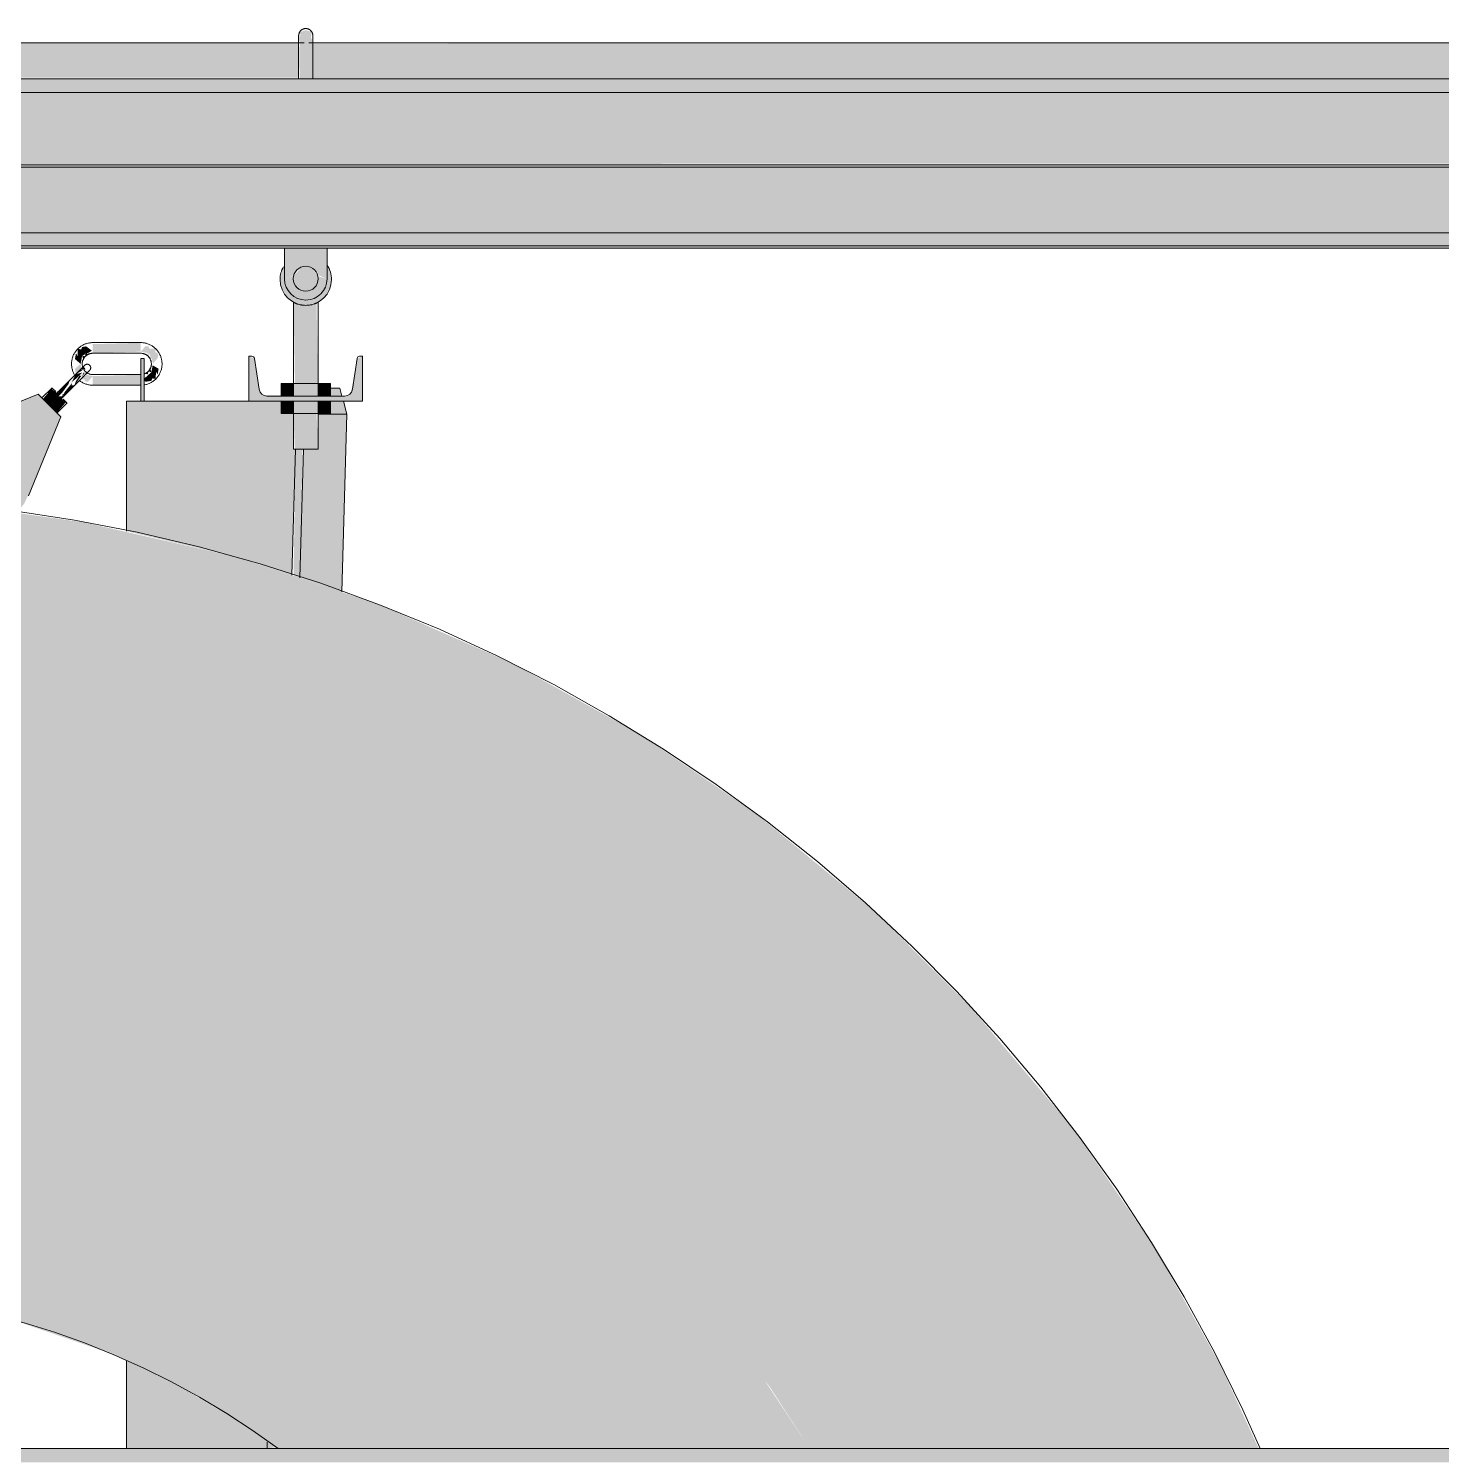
# Model space of a CAD drawing. Header units: inches. Extents: x 20478 to 36715, y -248 to 750.
# Drawn here: x 27755.6 to 27805.3, y 244.2 to 294.5 of the extents above; entities that cross this region are included whole.
import ezdxf

# ---------------------------------------------------------------- set-up
doc = ezdxf.new("R2010")
doc.units = ezdxf.units.IN
doc.header["$MEASUREMENT"] = 0
for name, color, linetype, lineweight in [('M-HVAC-DUCT', 70, 'Continuous', 9), ('Q-SPCQ', 91, 'Continuous', 9), ('S-BEAM', 12, 'Continuous', 9)]:
    doc.layers.add(name, color=color, linetype=linetype, lineweight=lineweight)

# ---------------------------------------------------------------- blocks, each defined once
blk = doc.blocks.new('Girt_Z - 10_D-1018975-Elevation - South')
at = {"layer": 'S-BEAM'}
blk.add_hatch(color=256, dxfattribs=at).paths.add_polyline_path([(26278.267, 244), (26278.267, 244.482), (22795.012, 244.482), (22795.012, 244), (26277.492, 244)], flags=0)
blk.add_line((22795.012, 244.482), (26278.267, 244.482), dxfattribs=at)
blk = doc.blocks.new('Girt_Z - 10_D-1029088-Elevation - South')
at = {"layer": 'S-BEAM'}
for points in [[(26278.267, 292.25), (26278.267, 292.732), (22795.012, 292.732), (22795.012, 292.25), (26277.492, 292.25)], [(26278.267, 289.883), (26278.267, 292.25), (22795.012, 292.25), (22795.012, 289.883), (26277.492, 289.883)], [(24687.809, 289.695), (26278.267, 289.75), (26278.267, 289.883), (22795.012, 289.883), (22795.012, 289.695), (24679.169, 289.695)], [(25698.64, 289.62), (26278.267, 289.673), (26278.267, 289.695), (22795.012, 289.673), (22795.012, 289.62), (25690.001, 289.62)]]:
    blk.add_hatch(color=256, dxfattribs=at).paths.add_polyline_path(points, flags=0)
h = blk.add_hatch(color=256, dxfattribs=at)
h.paths.add_polyline_path([(26278.267, 287.301), (26278.267, 289.62), (26271.5, 289.617), (26271.5, 287.301), (26277.492, 287.301)], flags=0)
h.paths.add_polyline_path([(25534.488, 287.301), (26271.39, 287.301), (26271.39, 289.617), (26271.39, 289.62), (22795.012, 289.62), (22795.012, 287.301), (25465.371, 287.301)], flags=0)
h = blk.add_hatch(color=256, dxfattribs=at)
h.paths.add_polyline_path([(26278.267, 286.852), (26278.267, 287.301), (26271.56, 287.25), (26272.035, 286.852), (26277.492, 286.852)], flags=0)
h.paths.add_polyline_path([(25465.371, 286.852), (26271.865, 286.852), (26271.39, 287.301), (22795.012, 287.301), (22795.012, 286.852), (25396.255, 286.852)], flags=0)
h = blk.add_hatch(color=256, dxfattribs=at)
h.paths.add_polyline_path([(26271.965, 286.768), (26271.865, 286.852), (22795.012, 286.852), (22795.012, 286.768), (26271.5, 286.768)], flags=0)
h.paths.add_polyline_path([(26278.267, 286.768), (26278.267, 286.852), (26272.035, 286.852), (26272.035, 286.768), (26277.492, 286.768)], flags=0)
for p, q in [((22795.012, 292.732), (26278.267, 292.732)), ((22795.012, 292.25), (26278.267, 292.25)), ((22795.012, 289.695), (26278.267, 289.695)), ((22795.012, 289.62), (26278.267, 289.62)), ((22795.012, 287.301), (26271.39, 287.301)), ((22795.012, 286.852), (26271.865, 286.852)), ((22795.012, 286.768), (26278.267, 286.768))]:
    blk.add_line(p, q, dxfattribs=at)
blk = doc.blocks.new('Basketball_Backstop-Performance_Sports_Systems-3103-Ceiling_Hung - 27_-0_ to 27_-11 7_8_-V35-Elevation - South')
at = {"layer": 'Q-SPCQ'}
for points in [[(25822.015, 292.732), (25822.015, 292.733), (25822.015, 294.444), (25821.81, 294.377), (25821.828, 294.226), (25821.775, 294.225), (25821.775, 294.188), (25821.806, 293.882), (25821.799, 292.732), (25821.839, 292.732)], [(25822.232, 292.732), (25822.253, 292.733), (25822.238, 293.643), (25822.238, 294.098), (25822.201, 294.173), (25822.221, 294.377), (25822.015, 294.444), (25822.016, 292.732), (25822.219, 292.732)], [(25822.015, 284.75), (25822.39, 284.839), (25822.615, 284.984), (25822.665, 285.027), (25822.834, 285.285), (25822.891, 285.422), (25822.921, 285.656), (25822.834, 286.028), (25822.765, 286.072), (25822.707, 285.415), (25822.546, 285.157), (25822.201, 284.962), (25821.821, 284.963), (25821.485, 285.157), (25821.291, 285.493), (25821.265, 286.089), (25821.23, 286.109), (25821.113, 285.687), (25821.114, 285.615), (25821.14, 285.422), (25821.366, 285.027), (25821.416, 284.984), (25821.64, 284.839), (25821.942, 284.76)], [(25822.128, 285.265), (25822.325, 285.378), (25822.438, 285.574), (25822.438, 285.801), (25822.234, 286.066), (25821.902, 286.11), (25821.593, 285.801), (25821.636, 285.469), (25821.796, 285.309)], [(25814.515, 283.069), (25816.203, 283.117), (25816.203, 283.431), (25814.515, 283.383), (25814.515, 283.088)], [(25816.328, 281.375), (25816.328, 282.875), (25816.203, 282.875), (25816.203, 281.375)], [(25823.914, 281.375), (25824.015, 281.375), (25824.015, 282.955), (25823.824, 282.879), (25823.609, 281.671), (25823.447, 281.563), (25823.381, 281.555), (25820.521, 281.586), (25820.39, 281.729), (25820.372, 281.793), (25820.207, 282.879), (25820.015, 282.955), (25820.015, 281.375)], [(25813.31, 281.544), (25813.366, 281.601), (25813.422, 281.657), (25813.659, 281.976), (25813.7, 282.106), (25813.222, 281.597)], [(25816.203, 281.944), (25816.203, 282.306), (25814.515, 282.258), (25814.515, 281.944), (25815.275, 281.944)], [(25821.582, 281.555), (25821.582, 281.992), (25821.149, 281.992), (25821.149, 281.555)], [(25822.448, 281.555), (25822.448, 281.992), (25821.582, 281.992), (25821.582, 281.555)], [(25822.448, 281.555), (25822.881, 281.555), (25822.881, 281.992), (25822.448, 281.992)], [(25812.99, 281.225), (25813.31, 281.544), (25813.241, 281.623), (25813.266, 281.656), (25813.061, 281.808), (25812.76, 281.455), (25812.921, 281.294)], [(25813.246, 280.969), (25813.573, 281.349), (25813.388, 281.476), (25813.361, 281.459), (25813.31, 281.544), (25812.99, 281.225), (25813.22, 280.995)], [(25821.149, 280.937), (25821.582, 280.937), (25821.582, 281.375), (25821.149, 281.375)], [(25822.448, 280.937), (25822.448, 281.375), (25821.582, 281.375), (25821.582, 280.937)], [(25822.448, 280.937), (25822.881, 280.937), (25822.881, 281.375), (25822.448, 281.375)], [(25823.288, 274.654), (25823.467, 280.918), (25822.451, 280.918), (25822.394, 279.687), (25821.938, 279.687), (25821.808, 275.15), (25823.126, 274.708)]]:
    blk.add_hatch(color=256, dxfattribs=at).paths.add_polyline_path(points, flags=0)
h = blk.add_hatch(color=256, dxfattribs=at)
h.paths.add_polyline_path([(25774.015, 292.732), (25821.776, 292.774), (25821.794, 293.627), (25821.775, 294), (25774.015, 294), (25774.015, 293.125)], flags=0)
h.paths.add_polyline_path([(25822.216, 293.994), (25822.262, 293.94), (25822.218, 293.97)], flags=0)
h.paths.add_polyline_path([(25823.914, 292.732), (25870.015, 292.732), (25870.015, 294), (25822.217, 293.97), (25822.264, 292.732)], flags=0)
h = blk.add_hatch(color=256, dxfattribs=at)
h.paths.add_polyline_path([(25822.015, 284.937), (25822.39, 285.038), (25822.665, 285.312), (25822.765, 285.687), (25822.438, 285.778), (25822.381, 285.476), (25822.227, 285.322), (25822.074, 285.272), (25821.752, 285.353), (25821.628, 285.531), (25821.579, 285.801), (25821.265, 285.687), (25821.369, 285.309), (25821.64, 285.038), (25821.821, 284.963)], flags=0)
h.paths.add_polyline_path([(25822.765, 285.687), (25822.765, 286.768), (25821.265, 286.768), (25821.265, 285.687), (25821.601, 285.822), (25821.636, 285.906), (25821.914, 286.109), (25822.325, 285.997), (25822.482, 285.801)], flags=0)
h = blk.add_hatch(color=256, dxfattribs=at)
h.paths.add_polyline_path([(25822.015, 279.687), (25822.015, 280.937), (25821.579, 280.937), (25821.636, 279.687), (25821.902, 279.687)], flags=0)
h.paths.add_polyline_path([(25821.885, 281.992), (25822.015, 281.992), (25822.015, 284.75), (25821.637, 284.833), (25821.585, 284.859), (25821.637, 281.992), (25821.827, 281.992)], flags=0)
h = blk.add_hatch(color=256, dxfattribs=at)
h.paths.add_polyline_path([(25822.438, 279.687), (25822.453, 279.687), (25822.394, 280.937), (25822.015, 280.937), (25822.015, 279.687), (25822.394, 279.687)], flags=0)
h.paths.add_polyline_path([(25822.394, 281.992), (25822.45, 281.992), (25822.393, 284.833), (25822.167, 284.763), (25822.015, 284.75), (25822.015, 281.992), (25822.355, 281.992)], flags=0)
h = blk.add_hatch(color=256, dxfattribs=at)
h.paths.add_polyline_path([(25814.25, 282.953), (25814.392, 283.019), (25814.258, 283.055), (25814.252, 282.978)], flags=0)
h.paths.add_polyline_path([(25814.14, 282.978), (25814.191, 282.811), (25814.25, 282.953)], flags=0)
h.paths.add_polyline_path([(25814.085, 282.687), (25814.14, 282.978), (25814.392, 283.094), (25814.482, 283.156), (25814.278, 283.306), (25814.138, 283.281), (25814.104, 283.197), (25813.985, 283.218), (25813.982, 282.959), (25813.922, 283.065), (25813.885, 282.859), (25814.001, 282.76)], flags=0)
h = blk.add_hatch(color=256, dxfattribs=at)
h.paths.add_polyline_path([(25816.468, 282.953), (25816.534, 282.811), (25816.57, 282.945), (25816.494, 282.951)], flags=0)
h.paths.add_polyline_path([(25816.494, 283.063), (25816.326, 283.011), (25816.468, 282.953)], flags=0)
h.paths.add_polyline_path([(25816.633, 282.687), (25816.821, 282.924), (25816.796, 283.065), (25816.712, 283.099), (25816.733, 283.218), (25816.494, 283.232), (25816.494, 283.297), (25816.374, 283.318), (25816.203, 283.117), (25816.494, 283.063), (25816.609, 282.811)], flags=0)
h = blk.add_hatch(color=256, dxfattribs=at)
h.paths.add_polyline_path([(25813.763, 282.043), (25813.951, 282.186), (25814.149, 282.384), (25813.92, 282.331), (25813.803, 282.106)], flags=0)
h.paths.add_polyline_path([(25814.076, 282.485), (25814.262, 282.496), (25814.205, 282.581)], flags=0)
h.paths.add_polyline_path([(25813.92, 282.331), (25814.149, 282.46), (25814.076, 282.485), (25813.973, 282.384)], flags=0)
h = blk.add_hatch(color=256, dxfattribs=at)
h.paths.add_polyline_path([(25814.25, 282.422), (25814.163, 282.485), (25814.205, 282.44), (25814.224, 282.424)], flags=0)
h.paths.add_polyline_path([(25814.224, 282.312), (25814.392, 282.364), (25814.239, 282.376), (25814.224, 282.313)], flags=0)
h.paths.add_polyline_path([(25814.142, 282.24), (25814.142, 282.416), (25814.142, 282.376), (25814.105, 282.258)], flags=0)
h.paths.add_polyline_path([(25814.344, 282.057), (25814.515, 282.258), (25814.223, 282.312), (25814.102, 282.154), (25814.224, 282.143), (25814.224, 282.078), (25814.314, 282.063)], flags=0)
h.paths.add_polyline_path([(25813.918, 282.329), (25814.076, 282.485), (25814.109, 282.564), (25814.085, 282.687), (25813.885, 282.516), (25813.908, 282.384)], flags=0)
h = blk.add_hatch(color=256, dxfattribs=at)
h.paths.add_polyline_path([(25816.468, 282.422), (25816.328, 282.356), (25816.46, 282.32), (25816.466, 282.397)], flags=0)
h.paths.add_polyline_path([(25816.578, 282.397), (25816.527, 282.564), (25816.468, 282.422)], flags=0)
h.paths.add_polyline_path([(25816.374, 282.057), (25816.58, 282.094), (25816.614, 282.178), (25816.733, 282.157), (25816.736, 282.416), (25816.796, 282.31), (25816.833, 282.516), (25816.623, 282.64), (25816.578, 282.397), (25816.328, 282.173), (25816.328, 282.112)], flags=0)
h = blk.add_hatch(color=256, dxfattribs=at)
h.paths.add_polyline_path([(25813.363, 281.457), (25813.495, 281.555), (25813.31, 281.544)], flags=0)
h.paths.add_polyline_path([(25813.495, 281.555), (25813.871, 281.935), (25813.768, 281.935), (25813.786, 282.02), (25813.508, 281.677), (25813.513, 281.657), (25813.422, 281.581)], flags=0)
h = blk.add_hatch(color=256, dxfattribs=at)
h.paths.add_polyline_path([(25813.871, 281.935), (25814.105, 282.258), (25814.05, 282.285), (25813.912, 282.065)], flags=0)
h.paths.add_polyline_path([(25814.142, 282.24), (25814.235, 282.384), (25814.188, 282.384), (25814.147, 282.258)], flags=0)
h = blk.add_hatch(color=256, dxfattribs=at)
h.paths.add_polyline_path([(25811.836, 277.439), (25812.094, 277.761), (25812.362, 278.312), (25813.388, 280.827), (25812.592, 281.623), (25809.405, 280.261), (25809.071, 279.945), (25808.823, 279.557), (25808.677, 279.121), (25808.649, 278.625), (25808.72, 278.208), (25808.958, 277.787), (25809.96, 277.7), (25811.575, 277.475)], flags=0)
h.paths.add_polyline_path([(25810.768, 278.312), (25810.26, 278.317), (25810.037, 278.797), (25810.301, 279.187), (25810.781, 279.164), (25810.998, 278.71), (25810.791, 278.353)], flags=0)
h = blk.add_hatch(color=256, dxfattribs=at)
h.paths.add_polyline_path([(25822.881, 280.918), (25823.467, 280.918), (25823.34, 281.375), (25822.881, 281.375), (25822.881, 280.937), (25822.453, 280.918)], flags=0)
h.paths.add_polyline_path([(25823.29, 281.555), (25823.212, 281.832), (25822.881, 281.832), (25822.881, 281.555)], flags=0)
h = blk.add_hatch(color=256, dxfattribs=at)
h.paths.add_polyline_path([(25819.015, 244.482), (25819.015, 245.809), (25817.989, 246.43), (25815.703, 247.558), (25815.703, 244.482), (25818.824, 244.482)], flags=0)
h.paths.add_polyline_path([(25819.015, 276.019), (25819.015, 281.375), (25815.703, 281.375), (25815.703, 276.798), (25818.987, 276.026)], flags=0)
h = blk.add_hatch(color=256, dxfattribs=at)
h.paths.add_polyline_path([(25819.015, 244.482), (25820.652, 244.482), (25820.636, 244.726), (25819.015, 245.809), (25819.015, 245.137)], flags=0)
h.paths.add_polyline_path([(25821.53, 275.243), (25821.636, 279.687), (25821.578, 279.687), (25821.578, 280.937), (25821.149, 280.937), (25821.149, 281.375), (25819.015, 281.375), (25819.015, 276.019), (25819.873, 275.798), (25821.358, 275.301)], flags=0)
h = blk.add_hatch(color=256, dxfattribs=at)
h.paths.add_polyline_path([(25820.652, 244.482), (25820.934, 244.527), (25820.658, 244.711)], flags=0)
h.paths.add_polyline_path([(25821.808, 275.15), (25821.902, 279.687), (25821.657, 279.687), (25821.585, 275.224), (25821.641, 275.206)], flags=0)
for p, q in [((25821.955, 294), (25774.015, 294)), ((25870.015, 294), (25822.126, 294)), ((25821.265, 286.768), (25821.265, 285.687)), ((25822.765, 285.687), (25822.765, 286.768)), ((25821.578, 284.862), (25821.578, 281.992)), ((25821.578, 284.862), (25821.578, 281.992)), ((25822.453, 281.992), (25822.453, 284.862)), ((25822.453, 281.992), (25822.453, 284.862)), ((25816.203, 283.437), (25814.515, 283.437)), ((25814.515, 283.062), (25816.203, 283.062)), ((25816.203, 281.375), (25816.203, 282.875)), ((25816.328, 282.875), (25816.203, 282.875)), ((25816.328, 282.875), (25816.328, 281.375)), ((25820.118, 282.955), (25820.015, 282.955)), ((25820.015, 282.955), (25820.015, 281.375)), ((25820.372, 281.793), (25820.207, 282.879)), ((25823.824, 282.879), (25823.658, 281.793)), ((25824.015, 282.955), (25823.913, 282.955)), ((25824.015, 281.375), (25824.015, 282.955)), ((25816.203, 282.312), (25814.515, 282.312)), ((25821.149, 281.992), (25821.582, 281.992)), ((25821.149, 281.555), (25821.149, 281.992)), ((25821.582, 281.992), (25822.448, 281.992)), ((25821.582, 281.992), (25821.582, 281.555)), ((25822.448, 281.992), (25822.881, 281.992)), ((25822.448, 281.992), (25822.448, 281.555)), ((25822.881, 281.992), (25822.881, 281.555)), ((25812.592, 281.623), (25809.807, 280.486)), ((25812.592, 281.623), (25813.388, 280.827)), ((25813.078, 281.844), (25812.725, 281.49)), ((25813.088, 281.835), (25813.211, 281.711)), ((25814.515, 281.937), (25816.203, 281.937)), ((25823.381, 281.555), (25820.649, 281.555)), ((25823.212, 281.832), (25822.881, 281.832)), ((25823.29, 281.555), (25823.212, 281.832)), ((25813.255, 280.96), (25813.609, 281.313)), ((25813.476, 281.446), (25813.6, 281.322)), ((25815.703, 281.375), (25815.703, 276.798)), ((25815.703, 281.375), (25819.015, 281.375)), ((25819.015, 281.375), (25820.021, 281.375)), ((25820.015, 281.375), (25824.015, 281.375)), ((25821.149, 280.937), (25821.149, 281.375)), ((25821.582, 281.375), (25821.582, 280.937)), ((25822.448, 281.375), (25822.448, 280.937)), ((25822.881, 281.375), (25822.881, 280.937)), ((25823.467, 280.918), (25823.34, 281.375)), ((25812.251, 278.042), (25813.388, 280.827)), ((25821.582, 280.937), (25821.149, 280.937)), ((25821.578, 280.937), (25821.578, 279.687)), ((25822.448, 280.937), (25821.582, 280.937)), ((25822.44, 280.918), (25823.467, 280.918)), ((25822.881, 280.937), (25822.448, 280.937)), ((25822.453, 279.687), (25822.453, 280.937)), ((25823.288, 274.654), (25823.467, 280.918)), ((25821.657, 279.687), (25821.53, 275.243)), ((25822.015, 279.687), (25821.578, 279.687)), ((25821.938, 279.687), (25821.808, 275.15)), ((25822.453, 279.687), (25822.015, 279.687)), ((25815.703, 247.558), (25815.703, 244.482)), ((25820.658, 244.711), (25820.652, 244.482))]:
    blk.add_line(p, q, dxfattribs=at)
at = {"layer": 'Q-SPCQ', "flags": 128}
for points in [[(25821.765, 294.25), (25821.765, 294.26), (25821.766, 294.27), (25821.767, 294.28), (25821.768, 294.29), (25821.77, 294.3), (25821.772, 294.309), (25821.775, 294.319), (25821.778, 294.329), (25821.781, 294.338), (25821.785, 294.347), (25821.789, 294.356), (25821.793, 294.365), (25821.798, 294.374), (25821.803, 294.383), (25821.809, 294.391), (25821.815, 294.399), (25821.821, 294.407), (25821.827, 294.415), (25821.834, 294.422), (25821.841, 294.429), (25821.848, 294.436), (25821.856, 294.443), (25821.864, 294.449), (25821.872, 294.455), (25821.88, 294.46), (25821.889, 294.466), (25821.897, 294.47), (25821.906, 294.475), (25821.915, 294.479), (25821.925, 294.483), (25821.934, 294.486), (25821.944, 294.49), (25821.953, 294.492), (25821.963, 294.494), (25821.973, 294.496), (25821.983, 294.498), (25821.993, 294.499), (25822.003, 294.5), (25822.013, 294.5), (25822.015, 294.5)], [(25821.765, 294.25), (25821.765, 294.26), (25821.766, 294.27), (25821.767, 294.28), (25821.768, 294.29), (25821.77, 294.3), (25821.772, 294.309), (25821.775, 294.319), (25821.778, 294.329), (25821.781, 294.338), (25821.785, 294.347), (25821.789, 294.356), (25821.793, 294.365), (25821.798, 294.374), (25821.803, 294.383), (25821.809, 294.391), (25821.815, 294.399), (25821.821, 294.407), (25821.827, 294.415), (25821.834, 294.422), (25821.841, 294.429), (25821.848, 294.436), (25821.856, 294.443), (25821.864, 294.449), (25821.872, 294.455), (25821.88, 294.46), (25821.889, 294.466), (25821.897, 294.47), (25821.906, 294.475), (25821.915, 294.479), (25821.925, 294.483), (25821.934, 294.486), (25821.944, 294.49), (25821.953, 294.492), (25821.963, 294.494), (25821.973, 294.496), (25821.983, 294.498), (25821.993, 294.499), (25822.003, 294.5), (25822.013, 294.5), (25822.015, 294.5)], [(25821.765, 294.233), (25821.765, 294.242), (25821.765, 294.247), (25821.765, 294.25)], [(25821.765, 294.25), (25821.765, 294.248), (25821.765, 294.244), (25821.765, 294.236)], [(25821.765, 293.975), (25821.765, 294.014), (25821.765, 294.05), (25821.765, 294.084), (25821.765, 294.114), (25821.765, 294.142), (25821.765, 294.166), (25821.765, 294.187), (25821.765, 294.206), (25821.765, 294.221), (25821.765, 294.233), (25821.765, 294.242), (25821.765, 294.247), (25821.765, 294.25)], [(25821.765, 294.25), (25821.765, 294.248), (25821.765, 294.244), (25821.765, 294.236), (25821.765, 294.224), (25821.765, 294.21), (25821.765, 294.193), (25821.765, 294.172), (25821.765, 294.148), (25821.765, 294.122), (25821.765, 294.092), (25821.765, 294.06), (25821.765, 294.024), (25821.765, 293.986), (25821.765, 293.945), (25821.765, 293.901), (25821.765, 293.854), (25821.765, 293.805), (25821.765, 293.754), (25821.765, 293.7), (25821.765, 293.643), (25821.765, 293.585), (25821.765, 293.524), (25821.765, 293.462), (25821.765, 293.397), (25821.765, 293.331), (25821.765, 293.262), (25821.765, 293.193), (25821.765, 293.121), (25821.765, 293.049), (25821.765, 292.975), (25821.765, 292.9), (25821.765, 292.823), (25821.765, 292.746)], [(25821.765, 294.172), (25821.765, 294.148), (25821.765, 294.122), (25821.765, 294.092), (25821.765, 294.06), (25821.765, 294.024), (25821.765, 293.986)], [(25821.765, 294.014), (25821.765, 294.05), (25821.765, 294.084), (25821.765, 294.114), (25821.765, 294.142), (25821.765, 294.166)], [(25822.015, 294.5), (25822.025, 294.5), (25822.035, 294.499), (25822.045, 294.498), (25822.055, 294.497), (25822.065, 294.495), (25822.075, 294.493), (25822.084, 294.49), (25822.094, 294.487), (25822.103, 294.484), (25822.113, 294.48), (25822.122, 294.476), (25822.131, 294.472), (25822.139, 294.467), (25822.148, 294.462), (25822.156, 294.456), (25822.165, 294.451), (25822.172, 294.444), (25822.18, 294.438), (25822.187, 294.431), (25822.195, 294.424), (25822.201, 294.417), (25822.208, 294.409), (25822.214, 294.401), (25822.22, 294.393)], [(25822.015, 294.5), (25822.025, 294.5), (25822.035, 294.499), (25822.045, 294.498), (25822.055, 294.497), (25822.065, 294.495), (25822.075, 294.493), (25822.084, 294.49), (25822.094, 294.487), (25822.103, 294.484), (25822.113, 294.48), (25822.122, 294.476), (25822.131, 294.472), (25822.139, 294.467), (25822.148, 294.462), (25822.156, 294.456), (25822.165, 294.451), (25822.172, 294.444), (25822.18, 294.438), (25822.187, 294.431), (25822.195, 294.424), (25822.201, 294.417), (25822.208, 294.409), (25822.214, 294.401), (25822.22, 294.393), (25822.226, 294.385), (25822.231, 294.377), (25822.236, 294.368), (25822.24, 294.359), (25822.244, 294.35), (25822.248, 294.341), (25822.252, 294.331), (25822.255, 294.322), (25822.257, 294.312), (25822.26, 294.302), (25822.262, 294.292), (25822.263, 294.283), (25822.264, 294.273), (25822.265, 294.263), (25822.265, 294.253), (25822.265, 294.25)], [(25822.226, 294.385), (25822.231, 294.377), (25822.236, 294.368), (25822.24, 294.359), (25822.244, 294.35), (25822.248, 294.341), (25822.252, 294.331), (25822.255, 294.322), (25822.257, 294.312), (25822.26, 294.302), (25822.262, 294.292), (25822.263, 294.283), (25822.264, 294.273), (25822.265, 294.263), (25822.265, 294.253), (25822.265, 294.25)], [(25822.265, 294.233), (25822.265, 294.242), (25822.265, 294.247), (25822.265, 294.25)], [(25822.265, 294.25), (25822.265, 294.248), (25822.265, 294.244), (25822.265, 294.236)], [(25822.265, 292.732), (25822.265, 292.803), (25822.265, 292.879), (25822.265, 292.955), (25822.265, 293.029), (25822.265, 293.102), (25822.265, 293.174), (25822.265, 293.244), (25822.265, 293.312), (25822.265, 293.379), (25822.265, 293.444), (25822.265, 293.508), (25822.265, 293.569), (25822.265, 293.628), (25822.265, 293.685), (25822.265, 293.739), (25822.265, 293.791), (25822.265, 293.841), (25822.265, 293.888), (25822.265, 293.933), (25822.265, 293.975), (25822.265, 294.014), (25822.265, 294.05), (25822.265, 294.084), (25822.265, 294.114), (25822.265, 294.142), (25822.265, 294.166), (25822.265, 294.187), (25822.265, 294.206), (25822.265, 294.221), (25822.265, 294.233), (25822.265, 294.242), (25822.265, 294.247), (25822.265, 294.25)], [(25822.265, 294.25), (25822.265, 294.248), (25822.265, 294.244), (25822.265, 294.236), (25822.265, 294.224), (25822.265, 294.21), (25822.265, 294.193), (25822.265, 294.172), (25822.265, 294.148), (25822.265, 294.122), (25822.265, 294.092), (25822.265, 294.06), (25822.265, 294.024), (25822.265, 293.986)], [(25822.265, 294.172), (25822.265, 294.148), (25822.265, 294.122), (25822.265, 294.092), (25822.265, 294.06), (25822.265, 294.024), (25822.265, 293.986)], [(25822.265, 294.014), (25822.265, 294.05), (25822.265, 294.084), (25822.265, 294.114), (25822.265, 294.142), (25822.265, 294.166)], [(25814.515, 283.437), (25814.485, 283.437), (25814.455, 283.435), (25814.425, 283.432), (25814.396, 283.428), (25814.366, 283.423), (25814.337, 283.416), (25814.308, 283.408), (25814.279, 283.399), (25814.251, 283.389), (25814.223, 283.378), (25814.196, 283.366), (25814.169, 283.353), (25814.143, 283.338), (25814.117, 283.323), (25814.092, 283.307), (25814.067, 283.289), (25814.044, 283.271), (25814.021, 283.251), (25813.999, 283.231), (25813.977, 283.21), (25813.957, 283.188), (25813.937, 283.165), (25813.919, 283.142), (25813.901, 283.118), (25813.884, 283.093), (25813.868, 283.067), (25813.854, 283.041), (25813.84, 283.014), (25813.828, 282.987), (25813.816, 282.959), (25813.806, 282.931), (25813.797, 282.903), (25813.789, 282.874), (25813.782, 282.844), (25813.776, 282.815), (25813.772, 282.785), (25813.768, 282.756), (25813.766, 282.726), (25813.765, 282.696), (25813.765, 282.687)], [(25814.14, 282.687), (25814.141, 282.702), (25814.141, 282.717), (25814.143, 282.732), (25814.145, 282.747), (25814.148, 282.762), (25814.151, 282.777), (25814.155, 282.791), (25814.159, 282.805), (25814.164, 282.82), (25814.17, 282.834), (25814.176, 282.847), (25814.183, 282.861), (25814.19, 282.874), (25814.198, 282.887), (25814.206, 282.899), (25814.214, 282.911), (25814.224, 282.923), (25814.233, 282.935), (25814.243, 282.946), (25814.254, 282.957), (25814.265, 282.967), (25814.276, 282.977), (25814.288, 282.986), (25814.3, 282.995), (25814.313, 283.003), (25814.325, 283.011), (25814.338, 283.018), (25814.352, 283.025), (25814.365, 283.031), (25814.379, 283.037), (25814.393, 283.042), (25814.408, 283.047), (25814.422, 283.051), (25814.437, 283.054), (25814.451, 283.057), (25814.466, 283.059), (25814.481, 283.061), (25814.496, 283.062), (25814.511, 283.062), (25814.515, 283.062)], [(25816.953, 282.687), (25816.952, 282.717), (25816.95, 282.747), (25816.947, 282.777), (25816.943, 282.807), (25816.938, 282.837), (25816.931, 282.866), (25816.924, 282.895), (25816.915, 282.923), (25816.905, 282.952), (25816.894, 282.98), (25816.881, 283.007), (25816.868, 283.034), (25816.854, 283.06), (25816.838, 283.086), (25816.822, 283.111), (25816.804, 283.135), (25816.786, 283.159), (25816.767, 283.182), (25816.746, 283.204), (25816.725, 283.226), (25816.703, 283.246), (25816.681, 283.266), (25816.657, 283.284), (25816.633, 283.302), (25816.608, 283.319), (25816.582, 283.334), (25816.556, 283.349), (25816.529, 283.363), (25816.502, 283.375), (25816.474, 283.387), (25816.446, 283.397), (25816.418, 283.406), (25816.389, 283.414), (25816.36, 283.421), (25816.33, 283.427), (25816.301, 283.431), (25816.271, 283.434), (25816.241, 283.437), (25816.211, 283.437), (25816.203, 283.437)], [(25816.203, 283.062), (25816.218, 283.062), (25816.233, 283.061), (25816.248, 283.06), (25816.262, 283.058), (25816.277, 283.055), (25816.292, 283.052), (25816.306, 283.048), (25816.321, 283.043), (25816.335, 283.038), (25816.349, 283.033), (25816.362, 283.027), (25816.376, 283.02), (25816.389, 283.013), (25816.402, 283.005), (25816.414, 282.997), (25816.427, 282.988), (25816.439, 282.979), (25816.45, 282.969), (25816.461, 282.959), (25816.472, 282.949), (25816.482, 282.938), (25816.492, 282.926), (25816.501, 282.915), (25816.51, 282.903), (25816.518, 282.89), (25816.526, 282.877), (25816.533, 282.864), (25816.54, 282.851), (25816.547, 282.837), (25816.552, 282.823), (25816.557, 282.809), (25816.562, 282.795), (25816.566, 282.781), (25816.569, 282.766), (25816.572, 282.751), (25816.575, 282.736), (25816.576, 282.722), (25816.577, 282.707), (25816.578, 282.692), (25816.578, 282.687)], [(25814.228, 282.639), (25814.227, 282.639), (25814.226, 282.637), (25814.224, 282.635), (25814.221, 282.632), (25814.217, 282.629), (25814.212, 282.624), (25814.207, 282.618), (25814.201, 282.612), (25814.194, 282.605), (25814.186, 282.597), (25814.177, 282.589), (25814.168, 282.579), (25814.157, 282.569), (25814.147, 282.558), (25814.135, 282.546), (25814.123, 282.534), (25814.11, 282.521), (25814.096, 282.507), (25814.082, 282.493), (25814.067, 282.478), (25814.051, 282.463), (25814.035, 282.447), (25814.018, 282.43), (25814.001, 282.413), (25813.984, 282.395), (25813.966, 282.377), (25813.947, 282.359), (25813.928, 282.34), (25813.909, 282.321), (25813.889, 282.301), (25813.869, 282.281), (25813.849, 282.261), (25813.829, 282.24), (25813.808, 282.22), (25813.787, 282.199), (25813.766, 282.178), (25813.745, 282.157), (25813.724, 282.136), (25813.703, 282.114), (25813.697, 282.109)], [(25813.765, 282.687), (25813.766, 282.658), (25813.768, 282.628), (25813.771, 282.598), (25813.775, 282.568), (25813.78, 282.538), (25813.787, 282.509), (25813.794, 282.48), (25813.803, 282.452), (25813.813, 282.423), (25813.824, 282.395), (25813.837, 282.368), (25813.85, 282.341), (25813.864, 282.315)], [(25813.874, 281.932), (25813.895, 281.953), (25813.916, 281.974), (25813.937, 281.995), (25813.958, 282.016), (25813.979, 282.037), (25814, 282.058), (25814.021, 282.079), (25814.041, 282.099), (25814.061, 282.119), (25814.081, 282.139), (25814.1, 282.158), (25814.119, 282.177), (25814.137, 282.195), (25814.156, 282.214), (25814.173, 282.231), (25814.191, 282.249), (25814.207, 282.265), (25814.224, 282.282), (25814.239, 282.297), (25814.254, 282.312), (25814.269, 282.327), (25814.283, 282.341), (25814.296, 282.354), (25814.308, 282.366), (25814.32, 282.378), (25814.331, 282.389), (25814.342, 282.4), (25814.351, 282.409), (25814.36, 282.418), (25814.368, 282.426), (25814.376, 282.434), (25814.382, 282.44), (25814.388, 282.446), (25814.393, 282.451), (25814.397, 282.455), (25814.4, 282.458), (25814.402, 282.46), (25814.404, 282.462), (25814.404, 282.462)], [(25814.119, 282.531), (25814.132, 282.543), (25814.143, 282.555), (25814.155, 282.566), (25814.165, 282.576), (25814.175, 282.586), (25814.183, 282.595), (25814.191, 282.603), (25814.199, 282.61), (25814.205, 282.617), (25814.211, 282.622), (25814.216, 282.627), (25814.22, 282.631), (25814.223, 282.635), (25814.225, 282.637), (25814.227, 282.638), (25814.228, 282.639)], [(25814.161, 282.566), (25814.156, 282.58), (25814.152, 282.594), (25814.149, 282.609), (25814.146, 282.624), (25814.143, 282.639), (25814.142, 282.653), (25814.141, 282.668), (25814.14, 282.683), (25814.14, 282.687)], [(25814.236, 282.437), (25814.226, 282.449), (25814.217, 282.46), (25814.208, 282.472), (25814.2, 282.485)], [(25814.228, 282.639), (25814.231, 282.643), (25814.235, 282.646), (25814.239, 282.649), (25814.243, 282.652), (25814.247, 282.655), (25814.251, 282.658), (25814.255, 282.66), (25814.26, 282.662), (25814.264, 282.665), (25814.269, 282.667), (25814.274, 282.668), (25814.278, 282.67), (25814.283, 282.671), (25814.288, 282.673), (25814.293, 282.674), (25814.298, 282.674), (25814.303, 282.675), (25814.308, 282.675), (25814.313, 282.676), (25814.318, 282.676), (25814.323, 282.676), (25814.328, 282.675), (25814.333, 282.675), (25814.338, 282.674), (25814.343, 282.673), (25814.347, 282.672), (25814.352, 282.67), (25814.357, 282.669), (25814.362, 282.667), (25814.366, 282.665), (25814.371, 282.663), (25814.375, 282.661), (25814.38, 282.658), (25814.384, 282.656), (25814.388, 282.653), (25814.392, 282.65), (25814.396, 282.647), (25814.4, 282.643), (25814.403, 282.64), (25814.404, 282.639)], [(25814.404, 282.462), (25814.404, 282.462), (25814.403, 282.461), (25814.4, 282.458), (25814.398, 282.456), (25814.394, 282.452), (25814.389, 282.447), (25814.384, 282.442), (25814.377, 282.435), (25814.37, 282.428), (25814.362, 282.42), (25814.354, 282.412), (25814.344, 282.402), (25814.334, 282.392), (25814.323, 282.381), (25814.312, 282.37), (25814.299, 282.357), (25814.286, 282.344)], [(25814.404, 282.639), (25814.408, 282.635), (25814.411, 282.632), (25814.414, 282.628), (25814.417, 282.624), (25814.42, 282.62), (25814.423, 282.616), (25814.425, 282.611), (25814.428, 282.607), (25814.43, 282.602), (25814.432, 282.598), (25814.434, 282.593), (25814.435, 282.588), (25814.437, 282.583), (25814.438, 282.579), (25814.439, 282.574), (25814.44, 282.569), (25814.44, 282.564), (25814.441, 282.559), (25814.441, 282.554), (25814.441, 282.549), (25814.441, 282.544), (25814.44, 282.539), (25814.44, 282.534), (25814.439, 282.529), (25814.438, 282.524), (25814.437, 282.519), (25814.436, 282.514), (25814.434, 282.51), (25814.432, 282.505), (25814.43, 282.5), (25814.428, 282.496), (25814.426, 282.491), (25814.423, 282.487), (25814.421, 282.483), (25814.418, 282.479), (25814.415, 282.475), (25814.412, 282.471), (25814.409, 282.467), (25814.405, 282.463), (25814.404, 282.462)], [(25816.322, 281.947), (25816.352, 281.952), (25816.381, 281.959), (25816.41, 281.967), (25816.439, 281.976), (25816.467, 281.986), (25816.495, 281.997), (25816.522, 282.009), (25816.549, 282.022), (25816.575, 282.037), (25816.601, 282.052), (25816.626, 282.068), (25816.651, 282.086), (25816.674, 282.104), (25816.697, 282.124), (25816.719, 282.144), (25816.741, 282.165), (25816.761, 282.187), (25816.781, 282.21), (25816.799, 282.233), (25816.817, 282.257), (25816.834, 282.282), (25816.85, 282.308), (25816.864, 282.334), (25816.878, 282.361), (25816.89, 282.388), (25816.902, 282.416), (25816.912, 282.444), (25816.921, 282.472), (25816.929, 282.501), (25816.936, 282.531), (25816.942, 282.56), (25816.946, 282.59), (25816.95, 282.619), (25816.952, 282.649), (25816.953, 282.679), (25816.953, 282.687)], [(25816.578, 282.687), (25816.577, 282.673), (25816.577, 282.658), (25816.575, 282.643), (25816.573, 282.628), (25816.57, 282.613), (25816.567, 282.598), (25816.563, 282.584), (25816.559, 282.57), (25816.554, 282.555), (25816.548, 282.541), (25816.542, 282.528), (25816.535, 282.514), (25816.528, 282.501), (25816.52, 282.488), (25816.512, 282.476), (25816.504, 282.464), (25816.494, 282.452), (25816.485, 282.44), (25816.475, 282.429), (25816.464, 282.418), (25816.453, 282.408), (25816.442, 282.398), (25816.43, 282.389), (25816.418, 282.38), (25816.405, 282.372), (25816.393, 282.364), (25816.379, 282.357), (25816.366, 282.35), (25816.352, 282.344), (25816.339, 282.338), (25816.325, 282.333)], [(25813.697, 282.109), (25813.676, 282.088), (25813.655, 282.066), (25813.634, 282.045), (25813.613, 282.024), (25813.592, 282.003), (25813.571, 281.983), (25813.551, 281.962), (25813.53, 281.942), (25813.51, 281.922), (25813.491, 281.902), (25813.471, 281.883), (25813.452, 281.864), (25813.434, 281.845), (25813.416, 281.827), (25813.398, 281.809), (25813.38, 281.792), (25813.364, 281.775), (25813.348, 281.759), (25813.332, 281.743), (25813.317, 281.728), (25813.302, 281.714), (25813.288, 281.7), (25813.275, 281.687), (25813.263, 281.674), (25813.251, 281.662), (25813.24, 281.651), (25813.229, 281.641), (25813.22, 281.631), (25813.211, 281.623), (25813.203, 281.614), (25813.196, 281.607), (25813.189, 281.601), (25813.183, 281.595), (25813.179, 281.59), (25813.175, 281.586), (25813.171, 281.583), (25813.169, 281.581), (25813.168, 281.579), (25813.167, 281.578)], [(25813.272, 281.683), (25813.285, 281.696), (25813.299, 281.71), (25813.313, 281.724), (25813.328, 281.739), (25813.343, 281.755), (25813.359, 281.771), (25813.376, 281.787), (25813.393, 281.805), (25813.411, 281.822), (25813.429, 281.84), (25813.447, 281.859), (25813.466, 281.878), (25813.485, 281.897), (25813.505, 281.917), (25813.525, 281.937), (25813.545, 281.957), (25813.566, 281.977), (25813.586, 281.998), (25813.607, 282.019), (25813.628, 282.04), (25813.649, 282.061), (25813.67, 282.082), (25813.691, 282.103), (25813.697, 282.109)], [(25813.697, 282.109), (25813.718, 282.13), (25813.74, 282.151), (25813.761, 282.172), (25813.782, 282.193), (25813.803, 282.214), (25813.823, 282.235), (25813.844, 282.255), (25813.864, 282.276), (25813.884, 282.296), (25813.904, 282.315)], [(25814.086, 282.144), (25814.066, 282.124), (25814.046, 282.104), (25814.026, 282.084), (25814.006, 282.064), (25813.985, 282.043), (25813.964, 282.022), (25813.943, 282.001), (25813.922, 281.98), (25813.901, 281.959), (25813.88, 281.938), (25813.874, 281.932)], [(25814.037, 282.109), (25814.061, 282.091), (25814.085, 282.073), (25814.11, 282.056), (25814.136, 282.041), (25814.162, 282.026), (25814.188, 282.012), (25814.216, 282), (25814.243, 281.988), (25814.272, 281.978), (25814.3, 281.969), (25814.329, 281.961), (25814.358, 281.954), (25814.388, 281.948), (25814.417, 281.944), (25814.447, 281.941), (25814.477, 281.938), (25814.507, 281.938), (25814.515, 281.937)], [(25814.515, 282.312), (25814.5, 282.313), (25814.485, 282.314), (25814.47, 282.315), (25814.455, 282.317), (25814.441, 282.32), (25814.426, 282.323), (25814.412, 282.327), (25814.397, 282.332), (25814.383, 282.337), (25814.369, 282.342), (25814.355, 282.348), (25814.342, 282.355), (25814.329, 282.362), (25814.316, 282.37), (25814.303, 282.378), (25814.291, 282.387), (25814.279, 282.396), (25814.268, 282.406), (25814.257, 282.416), (25814.246, 282.426)], [(25813.167, 281.402), (25813.163, 281.405), (25813.16, 281.409), (25813.157, 281.413), (25813.154, 281.417), (25813.151, 281.421), (25813.148, 281.425), (25813.146, 281.43), (25813.144, 281.434), (25813.141, 281.438), (25813.139, 281.443), (25813.138, 281.448), (25813.136, 281.452), (25813.135, 281.457), (25813.133, 281.462), (25813.132, 281.467), (25813.132, 281.472), (25813.131, 281.477), (25813.131, 281.482), (25813.13, 281.487), (25813.13, 281.492), (25813.13, 281.497), (25813.131, 281.502), (25813.131, 281.507), (25813.132, 281.512), (25813.133, 281.517), (25813.134, 281.522), (25813.136, 281.526), (25813.137, 281.531), (25813.139, 281.536), (25813.141, 281.54), (25813.143, 281.545), (25813.145, 281.549), (25813.148, 281.554), (25813.15, 281.558), (25813.153, 281.562), (25813.156, 281.566), (25813.159, 281.57), (25813.163, 281.574), (25813.166, 281.577), (25813.167, 281.578)], [(25813.167, 281.578), (25813.167, 281.579), (25813.169, 281.58), (25813.171, 281.582), (25813.174, 281.585), (25813.177, 281.589), (25813.182, 281.594), (25813.188, 281.599), (25813.194, 281.605), (25813.201, 281.612), (25813.209, 281.62), (25813.217, 281.629), (25813.227, 281.638), (25813.237, 281.649)], [(25813.344, 281.402), (25813.344, 281.402), (25813.345, 281.403), (25813.347, 281.405), (25813.35, 281.408), (25813.354, 281.412), (25813.359, 281.417), (25813.364, 281.422), (25813.371, 281.429), (25813.378, 281.436), (25813.386, 281.444), (25813.394, 281.452), (25813.404, 281.462), (25813.414, 281.472), (25813.425, 281.483), (25813.436, 281.494), (25813.449, 281.507), (25813.462, 281.52), (25813.475, 281.533), (25813.49, 281.548), (25813.504, 281.562), (25813.52, 281.578), (25813.536, 281.594), (25813.553, 281.611), (25813.57, 281.628), (25813.587, 281.645), (25813.606, 281.664), (25813.624, 281.682), (25813.643, 281.701), (25813.662, 281.72), (25813.682, 281.74), (25813.702, 281.76), (25813.722, 281.78), (25813.742, 281.8), (25813.763, 281.821), (25813.784, 281.842), (25813.805, 281.863), (25813.826, 281.884), (25813.847, 281.905), (25813.868, 281.926), (25813.874, 281.932)], [(25813.417, 281.475), (25813.406, 281.464), (25813.397, 281.455), (25813.388, 281.446), (25813.38, 281.438), (25813.372, 281.43), (25813.366, 281.424), (25813.36, 281.418), (25813.355, 281.413), (25813.351, 281.409), (25813.348, 281.406), (25813.346, 281.404), (25813.344, 281.402), (25813.344, 281.402)], [(25813.874, 281.932), (25813.853, 281.911), (25813.832, 281.89), (25813.81, 281.868), (25813.789, 281.847), (25813.769, 281.827), (25813.748, 281.806), (25813.727, 281.785), (25813.707, 281.765), (25813.687, 281.745), (25813.667, 281.725), (25813.648, 281.706), (25813.629, 281.687), (25813.61, 281.668), (25813.592, 281.65), (25813.575, 281.633), (25813.557, 281.615), (25813.541, 281.599), (25813.524, 281.582), (25813.509, 281.567), (25813.494, 281.552), (25813.479, 281.537), (25813.465, 281.523), (25813.452, 281.51)], [(25813.344, 281.402), (25813.34, 281.398), (25813.336, 281.395), (25813.332, 281.392), (25813.328, 281.389), (25813.324, 281.386), (25813.32, 281.383), (25813.316, 281.381), (25813.311, 281.378), (25813.307, 281.376), (25813.302, 281.374), (25813.298, 281.372), (25813.293, 281.371), (25813.288, 281.369), (25813.283, 281.368), (25813.278, 281.367), (25813.273, 281.366), (25813.268, 281.366), (25813.263, 281.365), (25813.258, 281.365), (25813.253, 281.365), (25813.248, 281.365), (25813.243, 281.366), (25813.238, 281.366), (25813.234, 281.367), (25813.229, 281.368), (25813.224, 281.369), (25813.219, 281.37), (25813.214, 281.372), (25813.21, 281.374), (25813.205, 281.376), (25813.2, 281.378), (25813.196, 281.38), (25813.192, 281.382), (25813.187, 281.385), (25813.183, 281.388), (25813.179, 281.391), (25813.175, 281.394), (25813.171, 281.397), (25813.168, 281.401), (25813.167, 281.402)]]:
    blk.add_lwpolyline(points, dxfattribs=at)
at = {"layer": 'Q-SPCQ'}
for centre, radius, start, end in [((25822.015, 285.656), 0.906, 150, 180), ((25822.015, 285.687), 0.438, 0, 180), ((25822.015, 285.656), 0.906, 0, 33.6996), ((25822.015, 285.656), 0.906, 180, 0), ((25822.015, 285.687), 0.75, 180, 0), ((25822.015, 285.687), 0.438, 180, 0), ((25820.118, 282.865), 0.09, 8.6582, 90), ((25823.913, 282.865), 0.09, 90, 171.3418), ((25820.649, 281.835), 0.28, 188.6582, 270), ((25823.381, 281.835), 0.28, 270, 351.3418)]:
    blk.add_arc(centre, radius, start, end, dxfattribs=at)
for points, knots in [([(25821.733, 284.795), (25821.728, 284.796), (25821.719, 284.799), (25821.701, 284.806), (25821.68, 284.814), (25821.661, 284.822), (25821.647, 284.829), (25821.64, 284.831), (25821.637, 284.833)], [0.2222222, 0.2222222, 0.2222222, 0.2222222, 0.2361111, 0.25, 0.2777778, 0.3055556, 0.3194444, 0.3333333, 0.3333333, 0.3333333, 0.3333333]), ([(25822.015, 284.75), (25821.989, 284.75), (25821.95, 284.752), (25821.9, 284.758), (25821.864, 284.762), (25821.829, 284.769), (25821.808, 284.774), (25821.798, 284.777)], [0, 0, 0, 0, 0.0555556, 0.0833333, 0.1111111, 0.1388889, 0.1642403, 0.1642403, 0.1642403, 0.1642403]), ([(25822.233, 284.777), (25822.223, 284.774), (25822.201, 284.769), (25822.167, 284.762), (25822.13, 284.758), (25822.08, 284.752), (25822.041, 284.75), (25822.015, 284.75)], [0.8357597, 0.8357597, 0.8357597, 0.8357597, 0.8611111, 0.8888889, 0.9166667, 0.9444444, 1, 1, 1, 1]), ([(25822.393, 284.833), (25822.39, 284.831), (25822.384, 284.829), (25822.37, 284.822), (25822.351, 284.814), (25822.329, 284.806), (25822.311, 284.799), (25822.302, 284.796), (25822.297, 284.795)], [0.6666667, 0.6666667, 0.6666667, 0.6666667, 0.6805556, 0.6944444, 0.7222222, 0.75, 0.7638889, 0.7777778, 0.7777778, 0.7777778, 0.7777778])]:
    blk.add_open_spline(points, degree=3, knots=knots, dxfattribs=at)
blk = doc.blocks.new('Round Elbow - 1_5 D-870650-Elevation - South')
at = {"layer": 'M-HVAC-DUCT'}
for points in [[(25849.372, 244.482), (25855.581, 244.482), (25854.192, 247.49), (25851.969, 251.48), (25849.046, 255.748), (25845.402, 260.067), (25842.084, 263.384), (25837.87, 266.85), (25833.837, 269.612), (25829.319, 272.129), (25824.587, 274.218), (25819.594, 275.883), (25814.194, 277.11), (25809.524, 277.761), (25804.357, 277.952), (25804.357, 264), (25808.754, 263.769), (25813.089, 263.082), (25817.336, 261.944), (25821.44, 260.369), (25825.357, 258.373), (25829.129, 255.91), (25832.461, 253.212), (25835.569, 250.103), (25838.336, 246.687), (25839.768, 244.482), (25848.563, 244.482)], [(25828.234, 244.482), (25839.768, 244.482), (25838.174, 246.887), (25835.569, 250.103), (25832.461, 253.212), (25829.044, 255.979), (25825.357, 258.373), (25821.44, 260.369), (25817.336, 261.944), (25813.089, 263.082), (25808.747, 263.77), (25804.357, 264), (25804.357, 250), (25808.382, 249.687), (25811.789, 248.983), (25815.114, 247.848), (25818.357, 246.249), (25821.001, 244.482), (25826.633, 244.482)]]:
    blk.add_hatch(color=256, dxfattribs=at).paths.add_polyline_path(points, flags=0)
at = {"layer": 'M-HVAC-DUCT', "flags": 128}
for points in [[(25855.635, 244.482), (25855.023, 245.853), (25854.029, 247.86), (25852.955, 249.825), (25851.803, 251.746), (25850.576, 253.62), (25849.275, 255.443), (25847.901, 257.212), (25846.458, 258.926), (25844.948, 260.58), (25843.373, 262.172), (25841.735, 263.7), (25840.038, 265.161), (25838.283, 266.554), (25836.474, 267.875), (25834.614, 269.122), (25832.706, 270.295), (25830.752, 271.39), (25828.755, 272.406), (25826.72, 273.341), (25824.649, 274.194), (25822.546, 274.964), (25820.413, 275.649), (25818.255, 276.248), (25816.075, 276.76), (25813.875, 277.185), (25811.661, 277.522)], [(25804.357, 250), (25805.477, 249.978), (25806.595, 249.91), (25807.709, 249.799), (25808.818, 249.642), (25809.92, 249.442), (25811.013, 249.197), (25812.095, 248.91), (25813.165, 248.579), (25814.221, 248.205), (25815.261, 247.79), (25816.283, 247.333), (25817.287, 246.836), (25818.27, 246.299), (25819.23, 245.723), (25820.167, 245.109), (25821.046, 244.482)]]:
    blk.add_lwpolyline(points, dxfattribs=at)

msp = doc.modelspace()

# ---------------------------------------------------------------- block references
at = {"layer": 'M-HVAC-DUCT'}
msp.add_blockref('Round Elbow - 1_5 D-870650-Elevation - South', (1943.32392, 0), dxfattribs=at)
at = {"layer": 'Q-SPCQ'}
msp.add_blockref('Basketball_Backstop-Performance_Sports_Systems-3103-Ceiling_Hung - 27_-0_ to 27_-11 7_8_-V35-Elevation - South', (1943.32392, 0), dxfattribs=at)
at = {"layer": 'S-BEAM'}
for name in ['Girt_Z - 10_D-1029088-Elevation - South', 'Girt_Z - 10_D-1018975-Elevation - South']:
    msp.add_blockref(name, (1943.32392, 0), dxfattribs=at)

doc.saveas('drawing.dxf')
